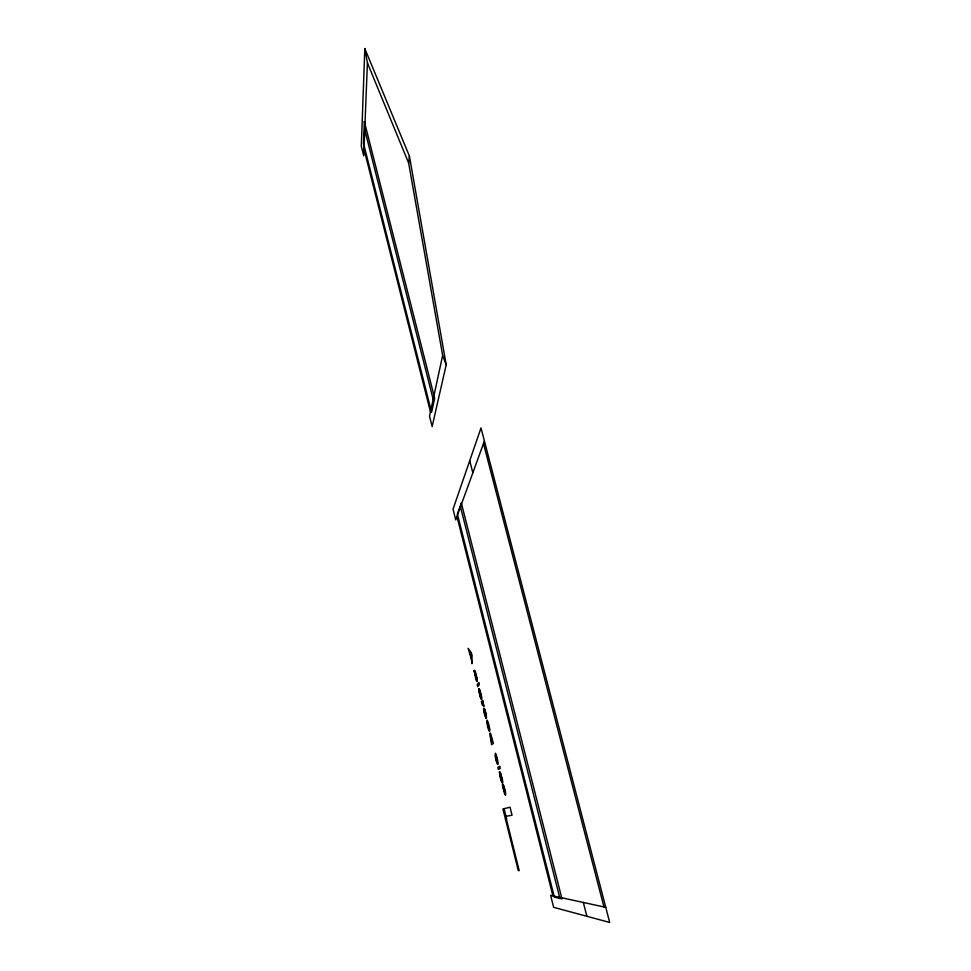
<?xml version="1.0" encoding="UTF-8"?>
<svg xmlns="http://www.w3.org/2000/svg" width="971" height="971" viewBox="0 0 971 971"><rect width="100%" height="100%" fill="white"/><g stroke="black" fill="none" stroke-linecap="round" stroke-linejoin="round"><path stroke-width="1.46" d="M364.817 48.55L361.309 146.245L363.724 155.773L367.414 62.909L364.817 48.55L409.398 156.088L446.199 364.793L432.144 426.548L429.522 416.171L442.642 355.41L446.199 364.793M486.058 715.493L485.245 710.857A5.644 0.655 76.4 0 0 485.002 710.056L484.189 708.272L485.391 712.241M442.594 355.107L408.657 163.104L409.398 156.088M484.408 441.028L455.727 519.873L453.032 509.192L481.009 427.944L609.691 922.45L553.64 907.327L550.618 895.347L605.758 907.339M482.296 703.49L483.012 702.773L482.672 700.552L483.91 706.366L483.534 704.825L482.514 705.504L481.871 703.574A7.501 0.874 76.5 0 1 481.373 701.487L481.628 701.608A7.707 0.898 76.5 0 0 481.871 702.616L482.15 703.49M505.988 816.356L512.045 815.203L510.054 807.241L502.929 808.94L518.259 870.538L519.206 870.659L506.34 818.978M505.466 819.136L506.631 818.929L504.07 808.673M485.973 715.53L483.57 708.357L483.789 711.015A5.705 0.668 76.4 0 0 483.971 711.925L484.286 713.26A9.783 1.141 76.4 0 0 484.65 714.705L486.058 718.431L484.031 710.444L486.495 717.654L486.265 715.032A6.554 0.765 76.4 0 0 486.18 714.632A6.518 0.765 76.4 0 0 485.755 712.811L485.573 712.107M367.487 63.054L408.657 163.104M491.338 740.448L492.2 742.087A10.669 1.238 76.3 0 0 492.297 742.038L490.707 735.193A11.191 1.299 76.2 0 0 490.513 735.278L490.889 738.858M491.18 740.703L490.731 739.065M500.745 778.293C503.888 787.578 497.759 767.867 500.466 772.722A5.62 0.655 76.1 0 1 500.902 773.899L502.383 779.531A5.438 0.631 76.1 0 1 502.65 781.036A5.717 0.668 76.1 0 1 502.747 781.898L502.65 783.294L501.776 782.298A5.365 0.619 76.1 0 1 501.182 780.611L500.648 777.917M479.892 694.799C482.975 704.072 477.137 685.441 479.601 689.228A5.498 0.643 76.5 0 1 480.014 690.32L481.446 695.782A5.316 0.619 76.5 0 1 481.713 697.299A5.595 0.655 76.5 0 1 481.834 698.185L481.713 699.848L480.997 699.059A5.256 0.619 76.5 0 1 480.427 697.494L478.679 688.815L479.638 694.641M488.607 724.22L488.68 724.512A6.214 0.728 76.3 0 1 489.675 729.148M496.921 757.514L497.006 757.817A6.263 0.728 76.2 0 1 498.002 762.453L498.026 764.48L497.383 764.189A5.292 0.619 76.2 0 1 496.982 763.303A5.523 0.643 76.2 0 1 496.072 760.439L495.914 759.844A7.732 0.898 76.2 0 1 495.708 759.019L495.659 758.824M483.497 443.541L603.974 906.95M469.721 460.715L472.841 472.841M583.316 902.46L586.885 916.296M364.756 129.859L433.163 399.287M460.472 506.826L559.636 897.301M500.526 778.305L499.434 771.909L500.55 777.516M363.991 149.158L430.456 411.862M456.94 516.548L552.912 895.845M495.853 758.727L495.489 755.195A10.365 1.202 76.2 0 1 495.574 755.122L497.443 762.49A10.062 1.165 76.2 0 1 497.322 762.551L495.319 757.295L495.368 753.205A5.68 0.655 76.2 0 1 496.958 757.611M489.663 729.1L489.712 731.236L489.105 731.054A5.243 0.607 76.3 0 1 488.716 730.204A5.474 0.643 76.3 0 1 487.83 727.413L487.673 726.818A7.659 0.898 76.3 0 1 487.466 726.005L487.078 720.045A5.632 0.655 76.3 0 1 488.631 724.317M471.396 655.619L471.384 658.071L469.94 652.281L471.433 654.175A19.808 2.343 76.6 0 0 471.396 655.619M505.236 792.542C502.929 790.964 500.648 775.174 504.337 793.089A5.377 0.619 76 0 0 504.774 794.266L505.624 795.298L505.551 792.385A6.287 0.728 76 0 0 504.981 789.751L503.257 784.58L505.236 792.542M476.797 678.887L474.965 672.175L476.797 678.887M502.25 780.672L500.344 773.753L502.238 780.745M471.372 658.945L471.93 663.691L471.906 655.17L471.299 652.743L468.095 648.337L471.372 658.945M481.361 697.166L479.516 690.405L481.361 697.166M487.114 722.533L489.032 729.367A9.965 1.165 76.4 0 0 489.141 729.27L487.393 721.987A10.28 1.202 76.3 0 0 487.211 722.072L487.114 722.448M364.356 121.606L363.506 143.392L431.585 412.311L434.668 398.219L364.356 121.606M474.139 670.645L475.887 679.312A5.231 0.607 76.6 0 0 476.445 680.853L477.149 681.581L477.259 679.87A5.571 0.655 76.6 0 0 477.137 678.984A5.292 0.619 76.6 0 0 476.87 677.467L475.45 672.029A5.474 0.643 76.6 0 0 475.037 670.973L474.346 670.293L476.603 679.591L474.139 670.645M489.906 733.469L489.894 733.591A7.525 0.874 76.3 0 0 489.87 734.1L491.581 744.696L493.402 743.483L490.549 733.518A8.156 0.947 76.3 0 0 490.209 733.141L489.93 733.36M461.334 503.027L457.365 513.999L554.38 897.204L561.978 898.891L461.334 503.027M478.788 682.698L477.149 684.604L477.659 686.631L479.298 684.749L478.788 682.698M499.713 766.41L497.82 767.369L498.341 769.445L500.235 768.51L499.713 766.41"/></g></svg>
